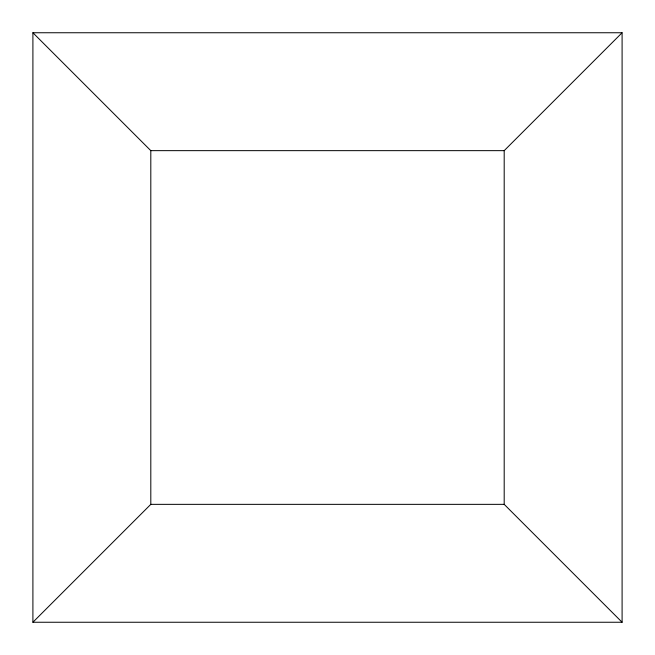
<?xml version="1.0" encoding="UTF-8"?>
<svg xmlns="http://www.w3.org/2000/svg" width="655" height="655" viewBox="0 0 655 655"><rect width="100%" height="100%" fill="white"/><g stroke="black" fill="none" stroke-linecap="round" stroke-linejoin="round"><path stroke-width="0.98" d="M622.094 622.25L504.194 504.35L504.194 150.65L622.094 32.75L622.094 622.25L32.906 622.25L32.906 32.75L622.094 32.75M32.906 622.25L150.806 504.35L150.806 150.65L32.906 32.75M150.806 150.65L504.194 150.65M150.806 504.35L504.194 504.35"/></g></svg>
